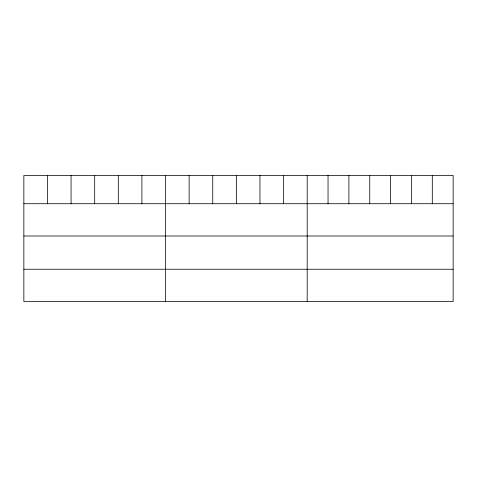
<?xml version="1.0" encoding="UTF-8"?>
<svg xmlns="http://www.w3.org/2000/svg" width="477" height="477" viewBox="0 0 477 477"><rect width="100%" height="100%" fill="white"/><g stroke="black" fill="none" stroke-linecap="round" stroke-linejoin="round"><path stroke-width="0.72" d="M453.15 203.721L453.15 301.518L23.85 301.518L23.85 175.482L453.15 175.482L453.15 203.721L23.85 203.721M23.85 235.996L453.15 235.996M23.85 269.243L453.15 269.243M432.299 175.482L432.299 203.721M411.448 175.482L411.448 203.721M390.597 175.482L390.597 203.721M369.741 175.482L369.741 203.721M348.89 175.482L348.89 203.721M328.039 175.482L328.039 203.721M307.188 175.482L307.188 301.518M283.577 175.482L283.577 203.721M259.965 175.482L259.965 203.721M236.353 175.482L236.353 203.721M212.742 175.482L212.742 203.721M189.13 175.482L189.13 203.721M165.519 175.482L165.519 301.518M141.907 175.482L141.907 203.721M118.296 175.482L118.296 203.721M94.684 175.482L94.684 203.721M71.073 175.482L71.073 203.721M47.461 175.482L47.461 203.721"/></g></svg>
